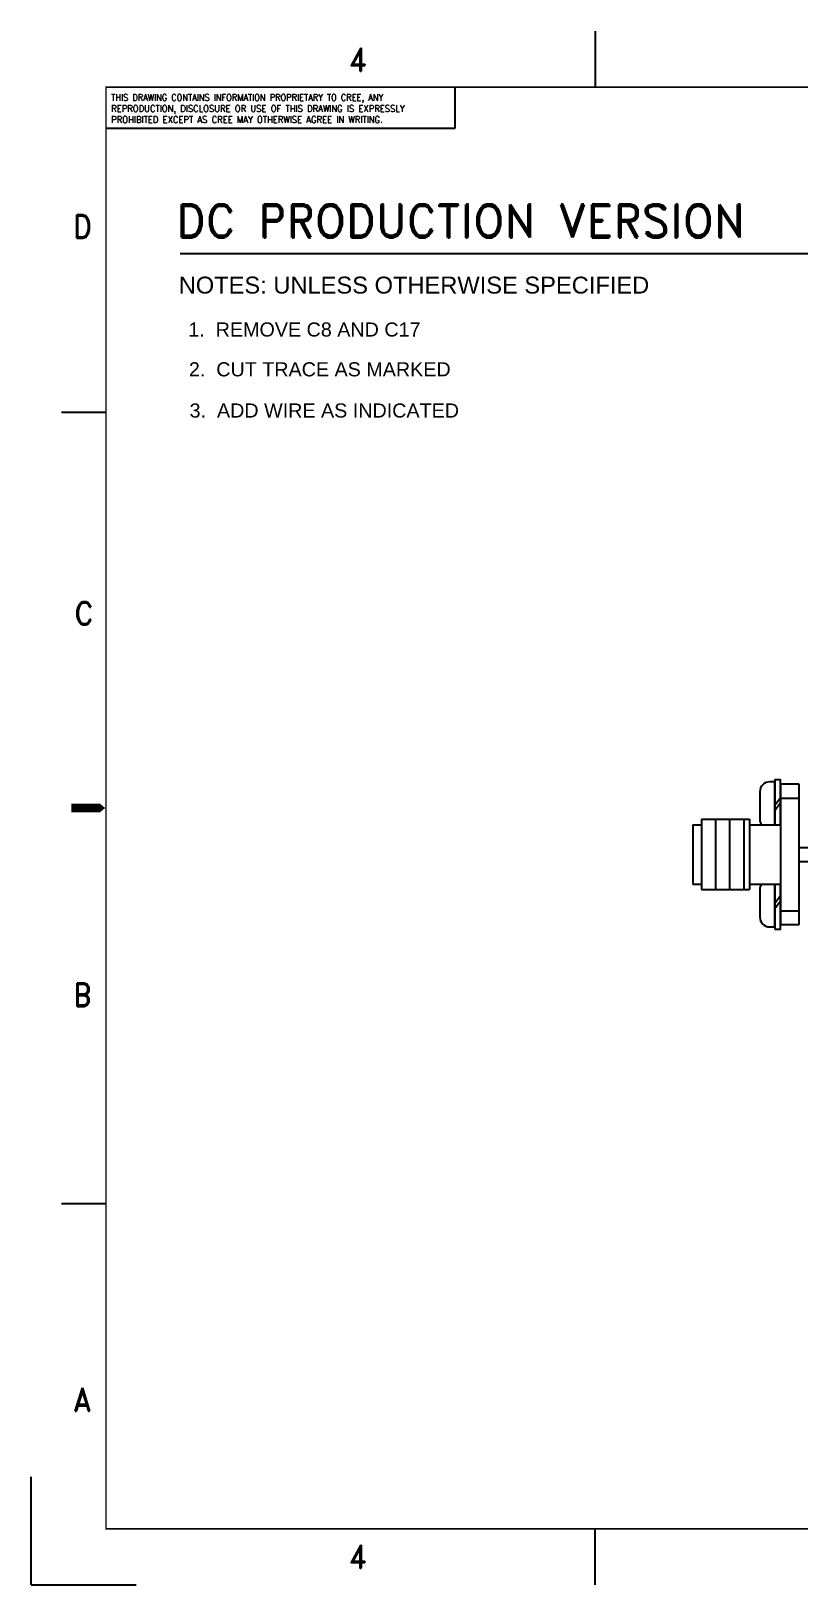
# Model space of a CAD drawing. Header units: inches. Extents: x 10.9 to 26.7, y -6.2 to 5.6.
# Drawn here: x 19.26 to 21.98, y 0.09 to 5.6 of the extents above; entities that cross this region are included whole.
import ezdxf
from ezdxf.enums import TextEntityAlignment as Align

# ---------------------------------------------------------------- set-up
doc = ezdxf.new("R2010")
doc.units = ezdxf.units.IN
doc.header["$MEASUREMENT"] = 0
doc.layers.add('BORDER', color=9, linetype='Continuous')
doc.layers.add('TEXT', color=7, linetype='Continuous')
doc.layers.add('DIM', color=1, linetype='Continuous', plot=False)
doc.layers.add('HARDWARE', color=40, linetype='Continuous', plot=False)
doc.styles.add('ROMAND', font='romand.shx')
doc.styles.add('ROMANS', font='romans.shx')
doc.styles.get("Standard").update_dxf_attribs({"font": 'ARIALUNI.TTF', "height": 0.025})

# ---------------------------------------------------------------- blocks, each defined once
blk = doc.blocks.new('block_template(2)_2000')
at = {"layer": 'BORDER'}
for p, q in [((2.28567, 4.98522), (2.28567, 4.9671)), ((2.24042, 4.95382), (2.24042, 4.9671)), ((2.1277, 4.95382), (2.24042, 4.95382)), ((2.11329, 4.86202), (2.1277, 4.86202)), ((2.1277, 4.60628), (2.11329, 4.60628)), ((2.28567, 4.48308), (2.28567, 4.5012))]:
    blk.add_line(p, q, dxfattribs=at)
at = {"layer": 'BORDER', "const_width": 0.000451}
blk.add_lwpolyline([(2.76037, 4.9671), (2.1277, 4.9671), (2.1277, 4.5012), (2.76037, 4.5012)], close=True, dxfattribs=at)
at = {"layer": 'BORDER'}
blk.add_lwpolyline([(2.12744, 4.73415, 0, 0.00939, 0), (2.12182, 4.73415, 0.00283, 0.00283, 0), (2.11649, 4.73415, 0.00283, 0.00283, 0)], format="xyseb", dxfattribs=at)
at = {"layer": 'DEFPOINTS'}
for q in [(2.10352, 4.51798), (2.13747, 4.48308)]:
    blk.add_line((2.10352, 4.48308), q, dxfattribs=at)
at = {"layer": 'BORDER', "style": 'ROMAND'}
for s, height, width, p in [('4', 0.00752, 0.9, (2.20603, 4.97228)), ('THIS DRAWING CONTAINS INFORMATION PROPRIETARY TO CREE, ANY', 0.0022065, 0.88, (2.12937, 4.96266)), ('REPRODUCTION, DISCLOSURE OR USE OF THIS DRAWING IS EXPRESSLY', 0.0022065, 0.9, (2.12937, 4.95909)), ('PROHIBITED EXCEPT AS CREE MAY OTHERWISE AGREE IN WRITING.', 0.0022065, 0.9, (2.12937, 4.95552)), ('D', 0.00752, 0.9, (2.11707, 4.91831)), ('C', 0.00752, 0.9, (2.11755, 4.7933)), ('B', 0.00752, 0.9, (2.11717, 4.67003)), ('A', 0.00752, 0.9, (2.11717, 4.5392)), ('4', 0.00752, 0.9, (2.20603, 4.48849))]:
    blk.add_text(s, height=height, dxfattribs=dict(at, width=width)).set_placement(p)
at = {"layer": 'TEXT'}
for tag, p, height, style in [('DRWNO', (2.68789, 4.51081), 0.00492, 'ROMAND'), ('SCALE', (2.65563, 4.50357), 0.00315, 'ROMANS'), ('SHTNO', (2.72552, 4.50351), 0.00315, 'ROMANS')]:
    blk.add_attdef(tag, p, '', height=height, dxfattribs=dict(at, style=style))
at = {"layer": 'TEXT', "style": 'ROMAND'}
blk.add_attdef('REV.', text='', height=0.00492, dxfattribs=at).set_placement((2.75434, 4.51081), align=Align.CENTER)

msp = doc.modelspace()

# ---------------------------------------------------------------- linework, layer by layer
at = {"layer": 'DIM'}
msp.add_line((19.7868, 4.815), (22.1878, 4.815), dxfattribs=at)
at = {"layer": 'HARDWARE'}
for p, q in [((21.9142, 2.934), (21.9142, 2.434)), ((21.9142, 2.934), (21.9792, 2.934)), ((21.9792, 2.934), (21.9792, 2.434)), ((21.8942, 2.8589), (21.9141, 2.8864)), ((21.9141, 2.8664), (21.8942, 2.8389)), ((21.9142, 2.884), (21.9792, 2.884)), ((21.6042, 2.789), (21.6042, 2.579)), ((21.6042, 2.789), (21.6342, 2.789)), ((21.6342, 2.809), (21.6342, 2.559)), ((21.6342, 2.809), (21.8042, 2.809)), ((21.6842, 2.809), (21.6842, 2.559)), ((21.7342, 2.809), (21.7342, 2.559)), ((21.7842, 2.809), (21.7842, 2.559)), ((21.8042, 2.809), (21.8042, 2.559)), ((21.8042, 2.789), (21.9142, 2.789)), ((21.9792, 2.709), (22.1792, 2.709)), ((21.9792, 2.659), (22.1792, 2.659)), ((21.6042, 2.579), (21.6342, 2.579)), ((21.6342, 2.559), (21.8042, 2.559)), ((21.8042, 2.579), (21.9142, 2.579)), ((21.8942, 2.5112), (21.9141, 2.5387)), ((21.9141, 2.5187), (21.8942, 2.4912)), ((21.9142, 2.484), (21.9792, 2.484)), ((21.9792, 2.434), (21.9142, 2.434))]:
    msp.add_line(p, q, dxfattribs=at)
for points in [[(21.8942, 2.9414), (21.8762, 2.9414, 0.414214), (21.8412, 2.9064), (21.8412, 2.8094, 0.156445), (21.8477, 2.789)], [(21.8477, 2.5791, 0.156445), (21.8412, 2.5587), (21.8412, 2.4617, 0.414214), (21.8762, 2.4267), (21.8942, 2.4267), (21.8942, 2.5791)]]:
    msp.add_lwpolyline(points, format="xyb", dxfattribs=at)
for points in [[(21.9142, 2.789), (21.9142, 2.9489), (21.8942, 2.9489), (21.8942, 2.789)], [(21.8942, 2.789), (21.8942, 2.9414)], [(21.8942, 2.4192), (21.9142, 2.4192), (21.9142, 2.5791)], [(21.8942, 2.5791), (21.8942, 2.4192)]]:
    msp.add_lwpolyline(points, dxfattribs=at)

# ---------------------------------------------------------------- block references
at = {"xscale": 10.97507909363375, "yscale": 10.97507909363376, "zscale": 10.97507909363376}
msp.add_blockref('block_template(2)_2000', (-3.827, -49.1091), dxfattribs=at)

# ---------------------------------------------------------------- texts
at = {"layer": 'DIM', "linetype": 'Continuous', "style": 'ROMAND'}
msp.add_text('DC PRODUCTION VERSION', height=0.117, dxfattribs=at).set_placement((19.7731, 4.8725))
at = {"layer": 'TEXT'}
for s, height, p in [('NOTES: UNLESS OTHERWISE SPECIFIED', 0.06, (19.7823, 4.6732)), ('1.  REMOVE C8 AND C17', 0.05, (19.8162, 4.5207)), ('2.  CUT TRACE AS MARKED', 0.05, (19.8183, 4.3795)), ('3.  ADD WIRE AS INDICATED', 0.05, (19.8208, 4.2334))]:
    msp.add_text(s, height=height, dxfattribs=at).set_placement(p)

doc.saveas('drawing.dxf')
